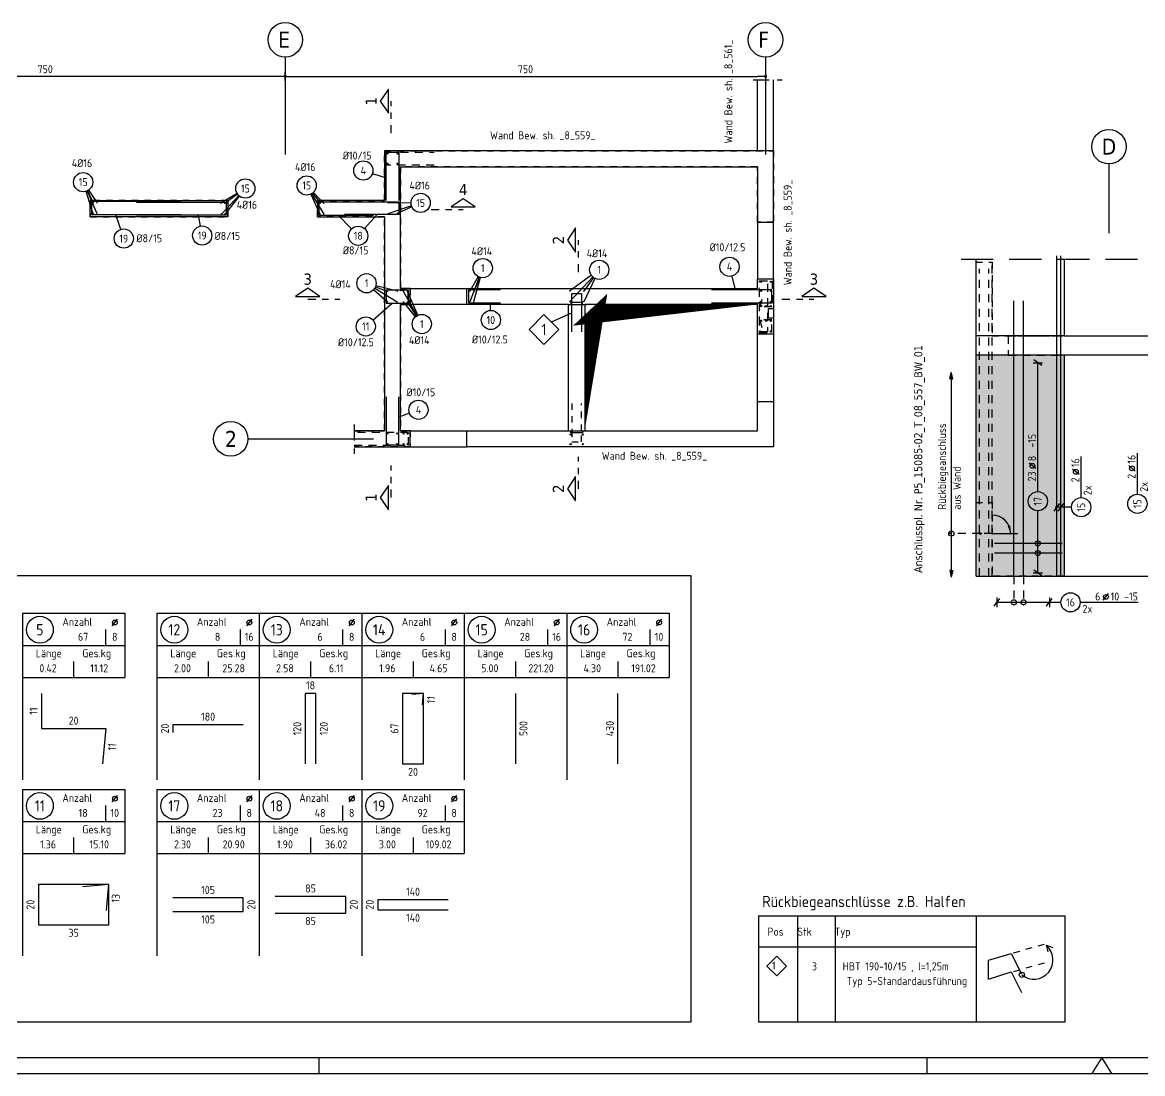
# Model space of a CAD drawing. Extents: x 0 to 70.7, y 1.4 to 34.4.
# Drawn here: x 14.92 to 32.41, y 1.41 to 17.82 of the extents above; entities that cross this region are included whole.
import ezdxf
from ezdxf.enums import TextEntityAlignment as Align

# ---------------------------------------------------------------- set-up
doc = ezdxf.new("R2010")
doc.units = 0
doc.header["$LTSCALE"] = 0.5
for name, pattern in [('AUSGEZOGEN', [1000.01, 1000, 0.01]), ('DASHDOTSMALL', [1.05, 0.5, -0.25, 0.05, -0.25]), ('DASHED', [0.75, 0.5, -0.25]), ('DASHEDX2', [1.5, 1, -0.5]), ('DOT', [0.175, 0.05, -0.125]), ('HIDDEN', [0.375, 0.25, -0.125]), ('HIDDEN2', [0.187, 0.125, -0.062]), ('PUNKT', [0.175, 0.05, -0.125]), ('STRICHPUNKT2', [0.55, 0.25, -0.125, 0.05, -0.125]), ('VERDECKT', [0.375, 0.25, -0.125])]:
    doc.linetypes.add(name, pattern=pattern)
for name, color, linetype in [('1.OG', 7, 'Continuous'), ('ACHSEN', 7, 'Continuous'), ('AFU', 7, 'Continuous'), ('BETON', 7, 'Continuous'), ('Brüstung 1.UG', 7, 'Continuous'), ('DRUEBER', 7, 'Continuous'), ('grau_dunkel', 7, 'Continuous'), ('grau_hell', 7, 'Continuous'), ('grau_mittel', 7, 'Continuous'), ('HBT', 7, 'Continuous'), ('HILFE', 7, 'Continuous'), ('MASSE', 7, 'Continuous'), ('OBJEKT', 7, 'Continuous'), ('RAHMEN', 7, 'Continuous'), ('RND', 7, 'Continuous'), ('RND-1', 7, 'Continuous'), ('RND_BILD', 7, 'Continuous'), ('SCHNITTE', 7, 'Continuous'), ('SFP_Achsen', 7, 'Continuous'), ('TEXT', 7, 'Continuous'), ('VERDECKT', 7, 'Continuous')]:
    doc.layers.add(name, color=color, linetype=linetype)
doc.styles.add('helv', font='tahoma.ttf')
doc.styles.add('liste', font='isocp-e.shx')
doc.styles.add('txt', font='isocp.shx')
doc.linetypes.add('AFU_50K', pattern='A,0.15,["/",Standard,S=0.2,R=0,X=-0.01,Y=-0.1],0.07,["/",Standard,S=0.2,R=0,X=-0.01,Y=-0.1],0.15', length=0.37)
doc.linetypes.add('AFU_50L', pattern='A,0.75,["/",Standard,S=0.2,R=0,X=-0.01,Y=-0.1],0.07,["/",Standard,S=0.2,R=0,X=-0.01,Y=-0.1],0.75', length=1.57)
doc.dimstyles.new('DOT_I', dxfattribs={"dimscale": 0.5, "dimtxt": 0.25, "dimasz": 0.25, "dimexe": 0.1, "dimexo": 0.3, "dimgap": 0.1, "dimtad": 1, "dimdec": 3, "dimzin": 3, "dimtxsty": 'txt', "dimblk": 'DOT', "dimblk1": 'DOT', "dimblk2": 'DOT', "dimsah": 1, "dimcen": 0.1, "dimse1": 1, "dimse2": 1, "dimazin": 0, "dimtfac": 1, "dimtdec": 4, "dimtix": 1, "dimtmove": 2, "dimatfit": 3, "dimfxl": 0, "dimtvp": 1, "dimtolj": 1, "dimtzin": 0, "dimarcsym": 0})

# ---------------------------------------------------------------- blocks, each defined once
blk = doc.blocks.new('SCHN-2')
at = {"layer": 'SCHNITTE', "color": 6, "linetype": 'Continuous'}
blk.add_lwpolyline([(0.378, 0.088), (0, 0.34), (-0.378, 0.088)], close=True, dxfattribs=at)
at = {"layer": 'SCHNITTE', "color": 1, "linetype": 'DASHDOTSMALL', "style": 'helv'}
blk.add_attdef('SCHN-2', text='', height=0.35, dxfattribs=at).set_placement((0, 0.45), align=Align.CENTER)
blk = doc.blocks.new('RND_HIN')
at = {"layer": 'RND', "color": 7, "linetype": 'Continuous'}
blk.add_circle((0, 0), 0.3, dxfattribs=at)
at = {"layer": 'RND', "color": 7, "linetype": 'Continuous', "style": 'txt'}
blk.add_attdef('POSI', text='', height=0.25, dxfattribs=at).set_placement((0, 0), align=Align.MIDDLE)
blk = doc.blocks.new('A1-19-0')
at = {"layer": 'RAHMEN', "color": 5}
blk.add_line((2, 0.5), (102.6, 0.5), dxfattribs=at)
at = {"layer": 'RAHMEN', "color": 7}
for p, q in [((27.1, 0), (27.1, 0.5)), ((46.1, 0), (46.1, 0.5))]:
    blk.add_line(p, q, dxfattribs=at)
at = {"layer": 'RAHMEN', "color": 7, "linetype": 'Continuous'}
for p, q in [((51.55, 0.5), (51.24, 0)), ((51.86, 0), (51.55, 0.5))]:
    blk.add_line(p, q, dxfattribs=at)
at = {"layer": 'RAHMEN'}
blk.add_line((0, 0), (103.1, 0), dxfattribs=at)
blk = doc.blocks.new('PFEIL')
at = {"color": 7, "linetype": 'Continuous'}
blk.add_solid([(-1, -0.17), (-1, 0.17), (0, 0)], dxfattribs=at)
blk = doc.blocks.new('Pfeillinie')
at = {"layer": 'TEXT', "linetype": 'Continuous'}
blk.add_hatch(color=7, dxfattribs=at).paths.add_polyline_path([(0, 0), (-0.8, 0.2), (-0.8, 0), (-0.8, -0.2)])
at = {"layer": 'TEXT', "color": 7, "linetype": 'Continuous'}
for p, q in [((-0.8, 0), (-0.8, 0.2)), ((-0.8, 0.2), (0, 0)), ((-0.8, 0), (-0.8, -0.2)), ((-0.8, -0.2), (0, 0))]:
    blk.add_line(p, q, dxfattribs=at)
blk = doc.blocks.new('RND_LEI')
at = {"layer": 'RND', "color": 7, "linetype": 'Continuous'}
blk.add_line((1.022, 0.066), (1.19, 0.27), dxfattribs=at)
for centre, radius in [((0, 0), 0.3), ((1.106, 0.168), 0.075)]:
    blk.add_circle(centre, radius, dxfattribs=at)
at = {"layer": 'RND', "color": 7, "linetype": 'Continuous', "style": 'txt'}
blk.add_attdef('POSL', text='', height=0.25, dxfattribs=at).set_placement((0, 0), align=Align.MIDDLE)
blk.add_attdef('ANZ', text='', height=0.25, dxfattribs=at).set_placement((0.931, 0.057), align=Align.RIGHT)
for tag, p in [('DUM', (1.253, 0.057)), ('ABSTD', (1.674, 0.057)), ('POSTXT', (0.374, -0.327))]:
    blk.add_attdef(tag, p, '', height=0.25, dxfattribs=at)
blk = doc.blocks.new('lei_gre')
at = {"layer": 'RND', "color": 7, "linetype": 'Continuous'}
for p, q in [((-0.09, -0.12), (0.09, 0.12)), ((0, 0.15), (0, -0.15))]:
    blk.add_line(p, q, dxfattribs=at)
blk = doc.blocks.new('DOT')
at = {"layer": 'MASSE', "color": 7, "linetype": 'Continuous'}
for p, q in [((0, 0), (-1, 0)), ((0, 0.54), (0, -0.54))]:
    blk.add_line(p, q, dxfattribs=at)
at = {"layer": 'MASSE', "color": 7, "linetype": 'Continuous', "const_width": 0.2}
blk.add_lwpolyline([(-0.1, 0, 1), (0.1, 0, 1)], format="xyb", close=True, dxfattribs=at)
blk = doc.blocks.new('*D23')
at = {"layer": 'Defpoints', "color": 0, "linetype": 'AUSGEZOGEN', "transparency": 16777216}
for p in [(11.525, 16.98), (11.525, 16.98), (19.025, 16.98)]:
    blk.add_point(p, dxfattribs=at)
at = {"layer": 'MASSE', "color": 0, "linetype": 'AUSGEZOGEN', "lineweight": -2, "transparency": 16777216}
blk.add_line((18.9, 16.98), (11.65, 16.98), dxfattribs=at)
at = {"layer": 'MASSE', "color": 0, "linetype": 'AUSGEZOGEN', "lineweight": -2, "transparency": 16777216, "xscale": 0.125, "yscale": 0.125, "zscale": 0.125, "rotation": 180}
blk.add_blockref('DOT', (11.525, 16.98), dxfattribs=at)
at = {"layer": 'MASSE', "color": 0, "linetype": 'AUSGEZOGEN', "lineweight": -2, "transparency": 16777216, "xscale": 0.125, "yscale": 0.125, "zscale": 0.125}
blk.add_blockref('DOT', (19.025, 16.98), dxfattribs=at)
at = {"layer": 'MASSE', "color": 0, "linetype": 'AUSGEZOGEN', "transparency": 16777216, "insert": (15.275, 17.092), "char_height": 0.125, "attachment_point": 5, "style": 'txt'}
blk.add_mtext('\\A1;750', dxfattribs=at)
blk = doc.blocks.new('*D24')
at = {"layer": 'Defpoints', "color": 0, "linetype": 'AUSGEZOGEN', "transparency": 16777216}
for p in [(19.025, 16.98), (26.525, 16.98), (26.525, 16.98)]:
    blk.add_point(p, dxfattribs=at)
at = {"layer": 'MASSE', "color": 0, "linetype": 'AUSGEZOGEN', "lineweight": -2, "transparency": 16777216}
blk.add_line((19.15, 16.98), (26.4, 16.98), dxfattribs=at)
at = {"layer": 'MASSE', "color": 0, "linetype": 'AUSGEZOGEN', "lineweight": -2, "transparency": 16777216, "xscale": 0.125, "yscale": 0.125, "zscale": 0.125, "rotation": 180}
blk.add_blockref('DOT', (19.025, 16.98), dxfattribs=at)
at = {"layer": 'MASSE', "color": 0, "linetype": 'AUSGEZOGEN', "lineweight": -2, "transparency": 16777216, "xscale": 0.125, "yscale": 0.125, "zscale": 0.125}
blk.add_blockref('DOT', (26.525, 16.98), dxfattribs=at)
at = {"layer": 'MASSE', "color": 0, "linetype": 'AUSGEZOGEN', "transparency": 16777216, "insert": (22.775, 17.092), "char_height": 0.125, "attachment_point": 5, "style": 'txt'}
blk.add_mtext('\\A1;750', dxfattribs=at)
blk = doc.blocks.new('RND_LIS2')
at = {"layer": 'RND', "color": 3, "linetype": 'Continuous'}
for p, q in [((0, 0), (0, -5.2)), ((0, 0), (3.2, 0)), ((3.2, 0), (3.2, -2)), ((2.6, -0.503), (2.6, -1)), ((0, -1), (3.2, -1)), ((1.6, -1.503), (1.6, -2)), ((0, -2), (3.2, -2))]:
    blk.add_line(p, q, dxfattribs=at)
at = {"layer": 'RND', "color": 7, "linetype": 'Continuous'}
blk.add_line((2.805, -0.39), (2.973, -0.186), dxfattribs=at)
at = {"layer": 'RND', "color": 1, "linetype": 'Continuous'}
blk.add_circle((0.545, -0.513), 0.42, dxfattribs=at)
at = {"layer": 'RND', "color": 7, "linetype": 'Continuous'}
blk.add_circle((2.889, -0.288), 0.075, dxfattribs=at)
at = {"layer": 'RND', "color": 7, "linetype": 'Continuous', "style": 'txt'}
for s, p in [('Anzahl', (1.249, -0.391)), ('Länge', (0.42, -1.373)), ('Ges.kg', (1.872, -1.373))]:
    blk.add_text(s, height=0.25, dxfattribs=at).set_placement(p)
at = {"layer": 'RND', "color": 1, "linetype": 'Continuous', "style": 'txt'}
blk.add_attdef('POS1', text='', height=0.35, dxfattribs=at).set_placement((0.545, -0.513), align=Align.MIDDLE)
at = {"layer": 'RND', "color": 7, "linetype": 'Continuous', "style": 'txt'}
for tag, p in [('STK1', (1.897, -0.859)), ('DS1', (2.885, -0.859)), ('LANG1', (0.8, -1.841)), ('GEW', (2.4, -1.841))]:
    blk.add_attdef(tag, text='', height=0.25, dxfattribs=at).set_placement(p, align=Align.CENTER)

msp = doc.modelspace()

# ---------------------------------------------------------------- hatches: boundary and pattern name
at = {"layer": 'grau_hell'}
msp.add_hatch(color=9, dxfattribs=at).paths.add_polyline_path([(31.188, 12.627), (30.063, 12.627), (30.063, 9.177), (31.188, 9.177)])
at = {"layer": 'grau_mittel'}
h = msp.add_hatch(color=61, dxfattribs=at)
h.paths.add_polyline_path([(29.813, 10.327), (30.063, 10.327), (30.063, 12.627), (29.813, 12.627)])
h.paths.add_polyline_path([(29.813, 9.177), (30.063, 9.177), (30.063, 10.327), (29.813, 10.327)])

# ---------------------------------------------------------------- linework, layer by layer
at = {"layer": '1.OG', "color": 7, "linetype": 'PUNKT', "lineweight": -2}
for p, q in [((20.575, 15.039), (20.575, 15.819)), ((20.575, 15.819), (26.65, 15.819)), ((26.65, 15.819), (26.65, 14.704)), ((26.4, 15.569), (20.825, 15.569)), ((20.825, 15.569), (20.825, 13.669)), ((26.4, 14.704), (26.4, 15.569)), ((19.525, 14.789), (19.525, 15.039)), ((19.525, 15.039), (20.575, 15.039)), ((20.575, 14.789), (19.525, 14.789)), ((20.575, 11.444), (20.575, 14.789)), ((26.65, 14.704), (26.4, 14.704)), ((20.825, 13.669), (20.975, 13.669)), ((20.975, 13.669), (20.975, 13.419)), ((21.86, 13.669), (26.4, 13.669)), ((21.86, 13.419), (21.86, 13.669)), ((26.4, 13.669), (26.4, 13.819)), ((26.4, 13.819), (26.65, 13.819)), ((26.65, 13.819), (26.65, 12.954)), ((20.975, 13.419), (20.825, 13.419)), ((20.825, 13.419), (20.825, 11.444)), ((23.45, 13.419), (21.86, 13.419)), ((23.45, 11.444), (23.45, 13.419)), ((26.4, 13.419), (23.7, 13.419)), ((23.7, 13.419), (23.7, 11.444)), ((26.4, 12.954), (26.4, 13.419)), ((26.65, 12.954), (26.4, 12.954)), ((26.4, 11.444), (26.4, 11.904)), ((26.4, 11.904), (26.65, 11.904)), ((26.65, 11.904), (26.65, 11.194)), ((20.098, 11.444), (20.575, 11.444)), ((20.825, 11.444), (20.975, 11.444)), ((20.975, 11.444), (20.975, 11.194)), ((21.86, 11.194), (21.86, 11.444)), ((21.86, 11.444), (23.45, 11.444)), ((23.7, 11.444), (26.4, 11.444)), ((20.975, 11.194), (20.098, 11.194)), ((26.65, 11.194), (21.86, 11.194))]:
    msp.add_line(p, q, dxfattribs=at)
msp.add_lwpolyline([(15.975, 14.789), (18.125, 14.789), (18.125, 15.039), (15.975, 15.039)], close=True, dxfattribs=at)
at = {"layer": 'ACHSEN', "color": 140, "linetype": 'AUSGEZOGEN'}
for p, q in [((19.025, 17.282), (19.025, 15.762)), ((26.525, 17.282), (26.525, 15.762)), ((31.888, 15.612), (31.888, 14.533)), ((18.443, 11.319), (20.401, 11.319))]:
    msp.add_line(p, q, dxfattribs=at)
at = {"layer": 'AFU', "color": 8, "linetype": 'AFU_50K'}
for p, q in [((23.45, 13.419), (23.732, 13.419)), ((23.45, 11.444), (23.7, 11.444))]:
    msp.add_line(p, q, dxfattribs=at)
at = {"layer": 'AFU', "color": 8, "linetype": 'AFU_50L'}
for p, q in [((31.188, 12.927), (29.813, 12.927)), ((31.188, 12.627), (29.813, 12.627)), ((29.813, 9.177), (31.188, 9.177))]:
    msp.add_line(p, q, dxfattribs=at)
at = {"layer": 'BETON', "color": 6, "linetype": 'AUSGEZOGEN', "lineweight": -2}
for p, q in [((20.575, 15.819), (20.575, 15.039)), ((26.65, 15.819), (20.575, 15.819)), ((26.65, 14.704), (26.65, 15.819)), ((20.825, 13.669), (20.825, 15.569)), ((20.825, 15.569), (26.4, 15.569)), ((26.4, 15.569), (26.4, 14.704)), ((15.975, 15.039), (18.125, 15.039)), ((15.975, 14.789), (15.975, 15.039)), ((18.125, 15.039), (18.125, 14.789)), ((20.575, 15.039), (19.525, 15.039)), ((19.525, 15.039), (19.525, 14.789)), ((18.125, 14.789), (15.975, 14.789)), ((19.525, 14.789), (20.575, 14.789)), ((20.575, 14.789), (20.575, 11.444)), ((26.4, 14.704), (26.65, 14.704)), ((20.975, 13.669), (20.825, 13.669)), ((20.975, 13.419), (20.975, 13.669)), ((21.86, 13.669), (26.4, 13.669)), ((21.86, 13.419), (21.86, 13.669)), ((26.4, 13.669), (26.4, 13.819)), ((26.4, 13.819), (26.65, 13.819)), ((26.65, 13.819), (26.65, 13.354)), ((20.825, 11.444), (20.825, 13.419)), ((20.825, 13.419), (20.975, 13.419)), ((23.45, 13.419), (21.86, 13.419)), ((23.45, 11.444), (23.45, 13.419)), ((26.4, 13.419), (23.7, 13.419)), ((23.7, 13.419), (23.7, 11.444)), ((26.4, 12.954), (26.4, 13.419)), ((26.65, 13.204), (26.65, 12.954)), ((26.65, 12.954), (26.4, 12.954)), ((26.4, 11.444), (26.4, 11.904)), ((26.4, 11.904), (26.65, 11.904)), ((26.65, 11.904), (26.65, 11.194)), ((20.575, 11.444), (20.098, 11.444)), ((20.975, 11.444), (20.825, 11.444)), ((20.975, 11.194), (20.975, 11.444)), ((21.86, 11.194), (21.86, 11.444)), ((21.86, 11.444), (23.45, 11.444)), ((23.7, 11.444), (26.4, 11.444)), ((20.098, 11.194), (20.975, 11.194)), ((26.65, 11.194), (21.86, 11.194))]:
    msp.add_line(p, q, dxfattribs=at)
at = {"layer": 'BETON', "color": 6, "linetype": 'AUSGEZOGEN'}
for p, q in [((29.813, 9.177), (29.813, 14.127)), ((31.188, 14.127), (31.188, 12.927)), ((26.57, 13.354), (26.65, 13.354)), ((26.57, 13.204), (26.57, 13.354)), ((26.65, 13.204), (26.57, 13.204)), ((31.188, 12.927), (32.588, 12.927)), ((32.588, 12.627), (31.188, 12.627)), ((31.188, 12.627), (31.188, 9.177)), ((31.188, 9.177), (32.588, 9.177))]:
    msp.add_line(p, q, dxfattribs=at)
at = {"layer": 'Brüstung 1.UG', "color": 102, "linetype": 'DOT'}
for p, q in [((26.4, 11.904), (26.4, 12.954)), ((26.65, 12.954), (26.65, 11.904))]:
    msp.add_line(p, q, dxfattribs=at)
at = {"layer": 'DRUEBER', "color": 7, "linetype": 'PUNKT'}
for p, q in [((29.813, 14.077), (30.063, 14.077)), ((30.063, 14.077), (30.063, 12.927)), ((30.063, 12.927), (31.188, 12.927)), ((29.813, 10.327), (30.063, 10.327)), ((30.063, 10.327), (30.063, 9.177))]:
    msp.add_line(p, q, dxfattribs=at)
at = {"layer": 'DRUEBER', "color": 7, "linetype": 'DOT'}
for p, q in [((31.188, 12.627), (29.813, 12.627)), ((31.188, 9.177), (30.063, 9.177))]:
    msp.add_line(p, q, dxfattribs=at)
at = {"layer": 'grau_dunkel', "color": 21}
msp.add_lwpolyline([(26.4, 13.419, 0, 0.31, 0), (23.709, 13.264, 0, 0, 0), (23.861, 13.406, 0.322, 0, 0), (23.7, 11.444, 0, 0, 0)], format="xyseb", dxfattribs=at)
at = {"layer": 'HBT', "color": 5, "linetype": 'Continuous'}
for p, q in [((26.413, 3.873), (31.202, 3.873)), ((26.413, 3.873), (26.413, 2.216)), ((26.413, 3.873), (31.202, 3.873)), ((31.202, 2.216), (31.202, 3.873)), ((26.413, 2.216), (31.202, 2.216))]:
    msp.add_line(p, q, dxfattribs=at)
at = {"layer": 'HBT', "color": 1, "linetype": 'AUSGEZOGEN'}
msp.add_lwpolyline([(23.498, 12.989), (23.498, 13.419), (23.498, 13.589), (23.652, 13.589), (23.652, 13.419), (23.652, 12.989)], dxfattribs=at)
at = {"layer": 'HBT', "color": 102, "linetype": 'AUSGEZOGEN'}
for points in [[(23.482, 13.419), (23.668, 13.419), (23.668, 13.449), (23.482, 13.449)], [(23.482, 11.444), (23.668, 11.444), (23.668, 11.414), (23.482, 11.414)]]:
    msp.add_lwpolyline(points, close=True, dxfattribs=at)
at = {"layer": 'HBT', "color": 1, "linetype": 'Continuous'}
msp.add_lwpolyline([(22.831, 13.029), (23.064, 13.262), (23.297, 13.029), (23.064, 12.795)], close=True, dxfattribs=at)
at = {"layer": 'HBT', "color": 1, "linetype": 'HIDDEN2'}
msp.add_lwpolyline([(23.498, 11.874), (23.498, 11.444), (23.498, 11.274), (23.652, 11.274), (23.652, 11.444), (23.652, 11.874)], dxfattribs=at)
at = {"layer": 'HILFE', "color": 102, "linetype": 'DASHED'}
for p, q in [((26.331, 16.924), (26.786, 16.924)), ((20.098, 11.544), (20.098, 11.087))]:
    msp.add_line(p, q, dxfattribs=at)
at = {"layer": 'HILFE', "color": 102, "linetype": 'DASHEDX2'}
msp.add_line((29.582, 14.127), (41.408, 14.127), dxfattribs=at)
at = {"layer": 'HILFE', "color": 102, "linetype": 'AUSGEZOGEN'}
msp.add_line((23.181, 13.145), (23.498, 13.289), dxfattribs=at)
at = {"layer": 'OBJEKT', "color": 7, "linetype": 'AUSGEZOGEN'}
for p, q in [((26.4, 15.819), (26.4, 16.924)), ((26.65, 15.819), (26.65, 16.924)), ((26.4, 14.704), (26.4, 13.819)), ((26.65, 13.819), (26.65, 14.704)), ((20.975, 13.669), (21.86, 13.669)), ((21.86, 13.419), (20.975, 13.419)), ((26.65, 13.354), (26.65, 13.204)), ((26.4, 11.904), (26.4, 12.954)), ((26.65, 12.954), (26.65, 11.904)), ((20.975, 11.444), (21.86, 11.444)), ((20.975, 11.194), (21.86, 11.194))]:
    msp.add_line(p, q, dxfattribs=at)
at = {"layer": 'OBJEKT', "color": 7, "linetype": 'Continuous'}
for p, q in [((27.022, 3.873), (27.022, 2.216)), ((27.611, 3.873), (27.611, 2.216)), ((29.814, 3.873), (29.814, 2.216))]:
    msp.add_line(p, q, dxfattribs=at)
at = {"layer": 'RND', "color": 102, "linetype": 'AUSGEZOGEN'}
for p, q in [((20.386, 15.464), (20.6, 15.394)), ((15.912, 15.185), (16.018, 14.84)), ((15.928, 15.191), (16.081, 14.838)), ((15.934, 15.194), (16.026, 15.008)), ((15.952, 15.204), (16.089, 15.004)), ((18.272, 15.152), (18.02, 15.002)), ((18.298, 15.12), (18.033, 14.835)), ((18.279, 15.141), (18.088, 15.002)), ((18.307, 15.112), (18.088, 14.835)), ((19.422, 15.14), (19.566, 14.83)), ((19.436, 15.148), (19.629, 14.828)), ((19.451, 15.157), (19.573, 14.999)), ((19.463, 15.168), (19.627, 14.996)), ((20.996, 14.957), (20.628, 14.835)), ((20.988, 15.003), (20.634, 15.002)), ((21.002, 14.941), (20.772, 14.836)), ((20.988, 15.003), (20.777, 15.002)), ((16.454, 14.589), (16.377, 14.824)), ((17.701, 14.642), (17.671, 14.814)), ((20.06, 14.599), (19.85, 14.814)), ((20.264, 14.603), (20.459, 14.821)), ((22.035, 13.854), (21.909, 13.626)), ((22.054, 13.845), (21.909, 13.461)), ((22.068, 13.841), (21.963, 13.461)), ((22.055, 13.845), (21.973, 13.626)), ((23.805, 13.873), (23.464, 13.626)), ((23.825, 13.85), (23.464, 13.461)), ((23.839, 13.839), (23.685, 13.626)), ((23.861, 13.825), (23.685, 13.461)), ((25.997, 13.861), (26.05, 13.644)), ((20.405, 13.649), (20.621, 13.458)), ((20.421, 13.671), (20.77, 13.458)), ((20.433, 13.695), (20.624, 13.622)), ((20.439, 13.714), (20.783, 13.63)), ((21.083, 13.243), (20.87, 13.622)), ((21.096, 13.25), (20.934, 13.622)), ((20.394, 13.175), (20.693, 13.44)), ((21.06, 13.227), (20.87, 13.457)), ((21.075, 13.238), (20.934, 13.457)), ((22.231, 13.326), (22.227, 13.444)), ((20.963, 11.721), (20.8, 11.66)), ((31.304, 10.252), (31.046, 10.252)), ((30.905, 3.411), (31.012, 3.377)), ((30.905, 3.411), (30.931, 3.307))]:
    msp.add_line(p, q, dxfattribs=at)
at = {"layer": 'RND', "color": 7, "linetype": 'AUSGEZOGEN'}
for p, q in [((30.777, 10.495), (30.777, 12.509)), ((31.454, 10.402), (31.454, 11.042)), ((32.332, 10.456), (32.332, 11.096)), ((30.777, 9.226), (30.777, 10.195)), ((30.138, 8.767), (30.958, 8.767)), ((30.958, 8.767), (31.138, 8.767)), ((31.438, 8.767), (32.344, 8.767))]:
    msp.add_line(p, q, dxfattribs=at)
at = {"layer": 'RND', "color": 102, "linetype": 'VERDECKT'}
for p, q in [((29.879, 9.84), (29.376, 9.84)), ((30.403, 9.177), (30.403, 8.717)), ((30.553, 9.177), (30.553, 8.717))]:
    msp.add_line(p, q, dxfattribs=at)
at = {"layer": 'RND', "color": 1, "linetype": 'DOT'}
for p, q in [((30.399, 3.295), (30.881, 3.428)), ((30.402, 3.003), (30.881, 3.137))]:
    msp.add_line(p, q, dxfattribs=at)
at = {"layer": 'RND', "color": 1, "linetype": 'AUSGEZOGEN'}
for p, q in [((30.005, 3.177), (30.362, 3.285)), ((30.005, 2.881), (30.005, 3.177)), ((30.362, 3.285), (30.52, 2.966)), ((30.005, 2.881), (30.362, 2.994)), ((30.362, 2.994), (30.52, 2.674))]:
    msp.add_line(p, q, dxfattribs=at)
at = {"layer": 'RND', "color": 7, "linetype": 'HIDDEN'}
for points in [[(21.35, 15.594), (20.6, 15.594), (20.6, 15.794), (21.35, 15.794)], [(29.864, 9.177), (29.864, 13.977)], [(30.01, 9.177), (30.01, 13.977)], [(26.425, 13.679), (26.425, 12.979), (26.625, 12.979), (26.625, 13.179), (26.435, 13.179), (26.468, 13.053)], [(26.43, 13.089), (26.43, 13.789), (26.63, 13.789), (26.63, 13.379), (26.44, 13.379), (26.473, 13.505)], [(26.554, 13.739), (26.554, 12.989), (26.454, 12.989)], [(20.098, 11.219), (20.95, 11.219), (20.95, 11.419), (20.098, 11.419)]]:
    msp.add_lwpolyline(points, dxfattribs=at)
at = {"layer": 'RND', "color": 1, "linetype": 'AUSGEZOGEN'}
for points in [[(17.4, 15.024), (16, 15.024), (16, 14.824), (17.4, 14.824)], [(16.7, 15.014), (18.1, 15.014), (18.1, 14.814), (16.7, 14.814)], [(20.4, 15.014), (19.55, 15.014), (19.55, 14.814), (20.4, 14.814)], [(19.949, 15.021), (20.799, 15.021), (20.799, 14.821), (19.949, 14.821)], [(31.073, 9.177), (31.073, 14.177)], [(31.135, 9.177), (31.135, 14.177)], [(20.939, 13.511), (20.95, 13.64), (20.6, 13.64), (20.6, 13.44), (20.95, 13.44), (20.95, 13.64), (20.821, 13.629)], [(22.385, 13.644), (21.885, 13.644), (21.885, 13.444), (22.385, 13.444)], [(30.403, 9.177), (30.403, 13.477)], [(30.553, 9.177), (30.553, 13.477)], [(31.15, 9.686), (30.1, 9.686)], [(31.15, 9.536), (30.1, 9.536)]]:
    msp.add_lwpolyline(points, dxfattribs=at)
at = {"layer": 'RND', "color": 7, "linetype": 'AUSGEZOGEN'}
for points, const_width in [([(16.02, 15.006, 1), (16.03, 15.006, 1)], 0.01), ([(16.076, 15.006, 1), (16.086, 15.006, 1)], 0.01), ([(18.017, 14.998, 1), (18.027, 14.998, 1)], 0.01), ([(18.073, 14.998, 1), (18.083, 14.998, 1)], 0.01), ([(19.565, 14.998, 1), (19.575, 14.998, 1)], 0.01), ([(19.621, 14.998, 1), (19.631, 14.998, 1)], 0.01), ([(20.629, 15.002, 1), (20.639, 15.002, 1)], 0.01), ([(20.769, 15.002, 1), (20.779, 15.002, 1)], 0.01), ([(16.02, 14.841, 1), (16.03, 14.841, 1)], 0.01), ([(16.076, 14.841, 1), (16.086, 14.841, 1)], 0.01), ([(18.017, 14.832, 1), (18.027, 14.832, 1)], 0.01), ([(18.073, 14.832, 1), (18.083, 14.832, 1)], 0.01), ([(19.565, 14.832, 1), (19.575, 14.832, 1)], 0.01), ([(19.621, 14.832, 1), (19.631, 14.832, 1)], 0.01), ([(20.629, 14.836, 1), (20.639, 14.836, 1)], 0.01), ([(20.769, 14.836, 1), (20.779, 14.836, 1)], 0.01), ([(20.614, 13.622, 1), (20.624, 13.622, 1)], 0.01), ([(20.769, 13.622, 1), (20.779, 13.622, 1)], 0.01), ([(20.86, 13.622, 1), (20.87, 13.622, 1)], 0.01), ([(20.924, 13.622, 1), (20.934, 13.622, 1)], 0.01), ([(21.899, 13.626, 1), (21.909, 13.626, 1)], 0.01), ([(21.899, 13.461, 1), (21.909, 13.461, 1)], 0.01), ([(21.963, 13.626, 1), (21.973, 13.626, 1)], 0.01), ([(21.963, 13.461, 1), (21.973, 13.461, 1)], 0.01), ([(23.464, 13.626, 1), (23.474, 13.626, 1)], 0.01), ([(23.464, 13.461, 1), (23.474, 13.461, 1)], 0.01), ([(23.675, 13.626, 1), (23.685, 13.626, 1)], 0.01), ([(23.675, 13.461, 1), (23.685, 13.461, 1)], 0.01), ([(20.614, 13.457, 1), (20.624, 13.457, 1)], 0.01), ([(20.769, 13.457, 1), (20.779, 13.457, 1)], 0.01), ([(20.86, 13.457, 1), (20.87, 13.457, 1)], 0.01), ([(20.924, 13.457, 1), (20.934, 13.457, 1)], 0.01), ([(31.144, 9.686, 1), (31.156, 9.686, 1)], 0.0125), ([(31.144, 9.536, 1), (31.156, 9.536, 1)], 0.0125)]:
    msp.add_lwpolyline(points, format="xyb", close=True, dxfattribs=dict(at, const_width=const_width))
at = {"layer": 'RND', "color": 102, "linetype": 'AUSGEZOGEN'}
msp.add_lwpolyline([(29.426, 12.356), (29.426, 9.162)], dxfattribs=at)
at = {"layer": 'RND', "color": 7, "linetype": 'AUSGEZOGEN'}
msp.add_lwpolyline([(26.853, 3.086), (26.699, 3.24), (26.545, 3.086), (26.699, 2.932)], close=True, dxfattribs=at)
for centre, radius in [((20.618, 15.776), 0.01), ((20.777, 15.776), 0.01), ((20.618, 15.615), 0.01), ((20.777, 15.615), 0.01), ((26.452, 13.774), 0.01), ((26.607, 13.774), 0.01), ((26.452, 13.631), 0.01), ((26.607, 13.631), 0.01), ((26.452, 13.46), 0.01), ((26.452, 13.393), 0.01), ((26.534, 13.393), 0.01), ((26.607, 13.46), 0.01), ((26.607, 13.393), 0.01), ((26.452, 13.164), 0.01), ((26.534, 13.164), 0.01), ((26.607, 13.164), 0.01), ((26.443, 12.995), 0.01), ((26.607, 12.995), 0.01), ((20.619, 11.403), 0.01), ((20.774, 11.403), 0.01), ((20.87, 11.403), 0.01), ((20.935, 11.403), 0.01), ((23.482, 11.388), 0.01), ((23.671, 11.388), 0.01), ((20.619, 11.237), 0.01), ((20.774, 11.237), 0.01), ((20.87, 11.237), 0.01), ((20.935, 11.237), 0.01), ((23.482, 11.237), 0.01), ((23.671, 11.237), 0.01), ((29.426, 9.84), 0.04), ((30.777, 9.686), 0.04), ((30.777, 9.536), 0.04), ((30.403, 8.767), 0.04), ((30.553, 8.767), 0.04), ((30.528, 2.95), 0.04)]:
    msp.add_circle(centre, radius, dxfattribs=at)
at = {"layer": 'RND', "color": 102, "linetype": 'AUSGEZOGEN'}
msp.add_arc((30.716, 3.18), 0.298, 230.7764, 50.6423, dxfattribs=at)
at = {"layer": 'RND-1', "color": 1, "linetype": 'AUSGEZOGEN'}
for points in [[(20.6, 15.044), (20.6, 15.794), (20.8, 15.794), (20.8, 15.044)], [(25.679, 13.444), (26.622, 13.444), (26.622, 13.644), (25.679, 13.644)], [(20.6, 11.976), (20.6, 11.226), (20.8, 11.226), (20.8, 11.976)]]:
    msp.add_lwpolyline(points, dxfattribs=at)
at = {"layer": 'RND_BILD', "color": 1, "linetype": 'AUSGEZOGEN'}
for points in [[(15.218, 7.345), (15.218, 6.794), (16.22, 6.794), (16.172, 6.245)], [(19.501, 6.245), (19.501, 7.345), (19.336, 7.345), (19.336, 6.245)], [(21.167, 7.165), (21.183, 7.345), (20.855, 7.345), (20.855, 6.245), (21.183, 6.245), (21.183, 7.345), (21.003, 7.329)], [(22.619, 7.345), (22.619, 6.245)], [(24.219, 6.245), (24.219, 7.345)], [(18.369, 6.856), (17.269, 6.856), (17.269, 6.734)], [(16.233, 3.952), (16.269, 4.359), (15.169, 4.359), (15.169, 3.731), (16.269, 3.731), (16.269, 4.359), (15.862, 4.324)], [(17.269, 3.94), (18.369, 3.94), (18.369, 4.15), (17.269, 4.15)], [(18.869, 3.915), (19.969, 3.915), (19.969, 4.174), (18.869, 4.174)], [(21.569, 4.123), (20.469, 4.123), (20.469, 3.966), (21.569, 3.966)]]:
    msp.add_lwpolyline(points, dxfattribs=at)
at = {"layer": 'SCHNITTE', "color": 6, "linetype": 'STRICHPUNKT2'}
for p, q in [((20.678, 16.092), (20.678, 16.592)), ((21.303, 14.9), (21.803, 14.9)), ((23.603, 13.924), (23.603, 14.424)), ((19.375, 13.501), (19.875, 13.501)), ((26.781, 13.501), (27.281, 13.501)), ((23.603, 10.541), (23.603, 11.041)), ((20.678, 10.402), (20.678, 10.902))]:
    msp.add_line(p, q, dxfattribs=at)
at = {"layer": 'SFP_Achsen', "color": 7, "linetype": 'AUSGEZOGEN'}
for centre in [(19.025, 17.552), (26.525, 17.552), (31.888, 15.882), (18.172, 11.319)]:
    msp.add_circle(centre, 0.27, dxfattribs=at)
at = {"layer": 'TEXT', "color": 7, "linetype": 'VERDECKT'}
msp.add_line((30.063, 9.84), (29.879, 9.84), dxfattribs=at)
at = {"layer": 'TEXT', "color": 7, "linetype": 'Continuous'}
msp.add_line((26.413, 3.386), (29.814, 3.386), dxfattribs=at)
at = {"layer": 'TEXT', "color": 7, "linetype": 'VERDECKT'}
msp.add_lwpolyline([(30.063, 9.84), (30.063, 10.24)], dxfattribs=at)
at = {"layer": 'TEXT', "color": 1, "linetype": 'AUSGEZOGEN'}
msp.add_lwpolyline([(30.063, 9.84), (30.463, 9.84)], dxfattribs=at)
msp.add_lwpolyline([(8.166, 2.216), (25.365, 2.216), (25.365, 9.18), (8.166, 9.18)], close=True, dxfattribs=at)
at = {"layer": 'TEXT', "color": 7, "linetype": 'VERDECKT'}
msp.add_circle((29.879, 9.84), 0.012, dxfattribs=at)
at = {"layer": 'TEXT', "color": 102, "linetype": 'AUSGEZOGEN'}
msp.add_arc((30.063, 9.84), 0.29, 0, 90, dxfattribs=at)
at = {"layer": 'VERDECKT', "color": 7, "linetype": 'HIDDEN'}
for p, q in [((30.063, 9.177), (30.063, 14.127)), ((30.313, 12.927), (31.188, 12.927)), ((30.313, 12.927), (30.313, 12.627)), ((30.313, 12.627), (31.188, 12.627)), ((30.063, 9.177), (31.188, 9.177))]:
    msp.add_line(p, q, dxfattribs=at)

# ---------------------------------------------------------------- block references
at = {"layer": 'RAHMEN', "color": 7, "linetype": 'AUSGEZOGEN', "xscale": 0.5, "yscale": 0.5, "zscale": 0.5}
msp.add_blockref('A1-19-0', (6.001, 1.407), dxfattribs=at)
at = {"layer": 'RND', "color": 7, "linetype": 'AUSGEZOGEN', "xscale": 0.5, "yscale": 0.5, "zscale": 0.5}
for name, p, values in [('RND_HIN', (20.243, 15.51), {'POSI': '4'}), ('RND_HIN', (15.868, 15.328), {'POSI': '15'}), ('RND_HIN', (19.359, 15.276), {'POSI': '15'}), ('RND_HIN', (18.401, 15.229), {'POSI': '15'}), ('RND_HIN', (21.138, 15.004), {'POSI': '15'}), ('RND_HIN', (16.502, 14.447), {'POSI': '19'}), ('RND_HIN', (17.727, 14.494), {'POSI': '19'}), ('RND_HIN', (20.164, 14.491), {'POSI': '18'}), ('RND_HIN', (22.108, 13.986), {'POSI': '1'}), ('RND_HIN', (23.927, 13.96), {'POSI': '1'}), ('RND_HIN', (25.962, 14.007), {'POSI': '4'}), ('RND_HIN', (20.293, 13.749), {'POSI': '1'}), ('RND_HIN', (22.235, 13.176), {'POSI': '10'}), ('RND_HIN', (20.282, 13.075), {'POSI': '11'}), ('RND_HIN', (21.156, 13.112), {'POSI': '1'}), ('RND_HIN', (21.104, 11.774), {'POSI': '4'}), ('RND_LEI', (31.288, 8.767), {'POSL': '16', 'DUM': '10', 'ANZ': '6', 'ABSTD': '-15', 'POSTXT': '2x'})]:
    msp.add_blockref(name, p, dxfattribs=at).add_auto_attribs(values)
at = {"layer": 'RND', "color": 7, "linetype": 'AUSGEZOGEN', "xscale": 0.5, "yscale": 0.5, "zscale": 0.5, "rotation": 90}
for p in [(30.777, 12.509), (30.777, 9.226)]:
    msp.add_blockref('lei_gre', p, dxfattribs=at)
at = {"layer": 'RND', "color": 102, "linetype": 'AUSGEZOGEN'}
for name, p, xscale, yscale, zscale, rotation in [('Pfeillinie', (29.426, 12.356), -0.125, 0.125, 0.125, 270), ('lei_gre', (31.073, 10.252), 0.5, 0.5, 0.5, 180), ('lei_gre', (31.135, 10.252), 0.5, 0.5, 0.5, 180), ('Pfeillinie', (29.426, 9.162), -0.125, 0.125, 0.125, 90)]:
    msp.add_blockref(name, p, dxfattribs=dict(at, xscale=xscale, yscale=yscale, zscale=zscale, rotation=rotation))
at = {"layer": 'RND', "color": 7, "linetype": 'AUSGEZOGEN', "xscale": 0.5, "yscale": 0.5, "zscale": 0.5, "rotation": 90}
for p, values in [((30.777, 10.345), {'POSL': '17', 'DUM': '8', 'ANZ': '23', 'ABSTD': '-15'}), ((32.332, 10.306), {'POSL': '15', 'DUM': '16', 'ANZ': '2', 'POSTXT': '2x'}), ((31.454, 10.252), {'POSL': '15', 'DUM': '16', 'ANZ': '2', 'POSTXT': '2x'})]:
    msp.add_blockref('RND_LEI', p, dxfattribs=at).add_auto_attribs(values)
at = {"layer": 'RND', "color": 7, "linetype": 'AUSGEZOGEN', "xscale": 0.5, "yscale": 0.5, "zscale": 0.5}
for p in [(30.138, 8.767), (30.958, 8.767)]:
    msp.add_blockref('lei_gre', p, dxfattribs=at)
at = {"layer": 'RND_BILD', "color": 7, "linetype": 'AUSGEZOGEN', "xscale": 0.5, "yscale": 0.5, "zscale": 0.5}
for p, values in [((14.919, 8.595), {'POS1': '5', 'STK1': '67', 'DS1': '8', 'LANG1': '0.42', 'GEW': '11.12'}), ((17.019, 8.595), {'POS1': '12', 'STK1': '8', 'DS1': '16', 'LANG1': '2.00', 'GEW': '25.28'}), ((18.619, 8.595), {'POS1': '13', 'STK1': '6', 'DS1': '8', 'LANG1': '2.58', 'GEW': '6.11'}), ((20.219, 8.595), {'POS1': '14', 'STK1': '6', 'DS1': '8', 'LANG1': '1.96', 'GEW': '4.65'}), ((21.819, 8.595), {'POS1': '15', 'STK1': '28', 'DS1': '16', 'LANG1': '5.00', 'GEW': '221.20'}), ((23.419, 8.595), {'POS1': '16', 'STK1': '72', 'DS1': '10', 'LANG1': '4.30', 'GEW': '191.02'}), ((14.919, 5.845), {'POS1': '11', 'STK1': '18', 'DS1': '10', 'LANG1': '1.36', 'GEW': '15.10'}), ((17.019, 5.845), {'POS1': '17', 'STK1': '23', 'DS1': '8', 'LANG1': '2.30', 'GEW': '20.90'}), ((18.619, 5.845), {'POS1': '18', 'STK1': '48', 'DS1': '8', 'LANG1': '1.90', 'GEW': '36.02'}), ((20.219, 5.845), {'POS1': '19', 'STK1': '92', 'DS1': '8', 'LANG1': '3.00', 'GEW': '109.02'})]:
    msp.add_blockref('RND_LIS2', p, dxfattribs=at).add_auto_attribs(values)
at = {"layer": 'SCHNITTE', "color": 6, "linetype": 'STRICHPUNKT2', "xscale": 0.5, "yscale": 0.5, "zscale": 0.5, "rotation": 90}
for p, values in [((20.678, 16.592), {'SCHN-2': '1'}), ((23.603, 14.424), {'SCHN-2': '2'}), ((23.603, 10.541), {'SCHN-2': '2'}), ((20.678, 10.402), {'SCHN-2': '1'})]:
    msp.add_blockref('SCHN-2', p, dxfattribs=at).add_auto_attribs(values)
at = {"layer": 'SCHNITTE', "color": 6, "linetype": 'STRICHPUNKT2', "xscale": 0.5, "yscale": 0.5, "zscale": 0.5}
for p, values in [((21.803, 14.9), {'SCHN-2': '4'}), ((19.375, 13.501), {'SCHN-2': '3'}), ((27.281, 13.501), {'SCHN-2': '3'})]:
    msp.add_blockref('SCHN-2', p, dxfattribs=at).add_auto_attribs(values)
at = {"layer": 'TEXT', "color": 102, "linetype": 'AUSGEZOGEN', "xscale": -0.1250000000000026, "yscale": 0.1250000000000026, "zscale": 0.1250000000000026, "rotation": 102.2409790208733}
msp.add_blockref('PFEIL', (30.354, 9.84), dxfattribs=at)

# ---------------------------------------------------------------- texts
at = {"layer": 'HBT', "color": 7, "linetype": 'Continuous', "style": 'liste'}
for s, p in [('  Pos   Stk     Typ          ', (26.413, 3.561)), ('   1  ', (26.411, 3.029)), ('3', (27.249, 3.02)), ('HBT 190-10/15 , l=1,25m', (27.729, 3.02))]:
    msp.add_text(s, height=0.125, dxfattribs=at).set_placement(p)
at = {"layer": 'HBT', "color": 1, "linetype": 'Continuous', "style": 'txt'}
msp.add_attdef('1', text='?', height=0.175, dxfattribs=at).set_placement((23.064, 12.941), align=Align.CENTER)
at = {"layer": 'RND_BILD', "color": 7, "linetype": 'AUSGEZOGEN', "style": 'txt'}
for s, p in [('18', (19.419, 7.47)), ('180', (17.819, 6.981)), ('20', (15.719, 6.919)), ('20', (21.019, 6.12)), ('105', (17.819, 4.275)), ('85', (19.419, 4.299)), ('140', (21.019, 4.248)), ('105', (17.819, 3.815)), ('85', (19.419, 3.79)), ('140', (21.019, 3.841)), ('35', (15.719, 3.606))]:
    msp.add_text(s, height=0.125, dxfattribs=at).set_placement(p, align=Align.MIDDLE)
for s, rotation, p in [('11', 84.9999, (21.3, 7.244)), ('11', 90, (15.093, 7.069)), ('20', 90, (17.144, 6.795)), ('120', 90, (19.211, 6.795)), ('120', 90, (19.626, 6.795)), ('67', 90, (20.73, 6.795)), ('500', 90, (22.744, 6.795)), ('430', 90, (24.094, 6.795)), ('11', 85, (16.32, 6.508)), ('13', 84.9999, (16.376, 4.145)), ('20', 90, (15.044, 4.045)), ('20', 90, (18.494, 4.045)), ('20', 90, (20.094, 4.045)), ('20', 90, (20.344, 4.045))]:
    msp.add_text(s, height=0.125, rotation=rotation, dxfattribs=at).set_placement(p, align=Align.MIDDLE)
at = {"layer": 'SFP_Achsen', "color": 6, "linetype": 'AUSGEZOGEN', "style": 'helv'}
for s, p in [('E', (18.911, 17.428)), ('F', (26.411, 17.428)), ('D', (31.774, 15.758)), ('2', (18.082, 11.193))]:
    msp.add_text(s, height=0.25, dxfattribs=at).set_placement(p)
at = {"layer": 'TEXT', "color": 7, "linetype": 'AUSGEZOGEN'}
for s, style, p in [('Wand Bew. sh. _8_561_', 'txt', (26.006, 15.931)), ('Wand Bew. sh. _8_559_', 'txt', (26.933, 13.718)), ('Anschlusspl. Nr. P5_15085-02_T_08_557_BW_01', 'helv', (28.972, 9.227)), ('Rückbiegeanschluss', 'txt', (29.342, 10.212)), ('aus Wand ', 'txt', (29.574, 10.212))]:
    msp.add_text(s, height=0.125, rotation=90, dxfattribs=dict(at, style=style)).set_placement(p)
at = {"layer": 'TEXT', "color": 7, "linetype": 'AUSGEZOGEN', "style": 'txt'}
for s, p in [('Wand Bew. sh. _8_559_', (22.222, 15.997)), ('%%C10/15', (19.922, 15.681)), ('4%%C16', (15.69, 15.562)), ('4%%C16', (19.176, 15.501)), ('4%%C16', (20.964, 15.213)), ('4%%C16', (18.265, 14.912)), ('%%C8/15', (17.919, 14.426)), ('%%C8/15', (16.699, 14.389)), ('%%C10/12.5', (25.651, 14.249)), ('%%C8/15', (19.922, 14.201)), ('4%%C14', (21.932, 14.187)), ('4%%C14', (23.731, 14.154)), ('4%%C14', (19.724, 13.671)), ('%%C10/12.5', (19.848, 12.766)), ('4%%C14', (20.955, 12.798)), ('%%C10/12.5', (21.94, 12.809)), ('%%C10/15', (20.917, 11.985)), ('Wand Bew. sh. _8_559_', (23.966, 10.992))]:
    msp.add_text(s, height=0.125, dxfattribs=at).set_placement(p)
at = {"layer": 'TEXT', "color": 1, "linetype": 'AUSGEZOGEN', "style": 'txt'}
msp.add_text('Rückbiegeanschlüsse z.B. Halfen', height=0.175, dxfattribs=at).set_placement((26.474, 4.008))
at = {"layer": 'TEXT', "color": 7, "linetype": 'Continuous', "style": 'txt'}
msp.add_text('Typ 5-Standardausführung', height=0.125, dxfattribs=at).set_placement((28.733, 2.791), align=Align.CENTER)

# ---------------------------------------------------------------- dimensions: what is measured, and where the dimension line sits
at = {"layer": 'MASSE', "color": 7, "linetype": 'AUSGEZOGEN'}
for base, p2, picture, middle in [((11.525, 16.98), (11.525, 16.98), '*D23', (15.275, 17.092)), ((26.525, 16.98), (26.525, 16.98), '*D24', (22.775, 17.092))]:
    dim = msp.add_linear_dim(base=base, p1=(19.025, 16.98), p2=p2, dimstyle='DOT_I', override={"dimdec": 0, "dimlfac": 100}, dxfattribs=at)
    dim.commit()
    dim.dimension.update_dxf_attribs({"geometry": picture, "text_midpoint": middle})

doc.saveas('drawing.dxf')
